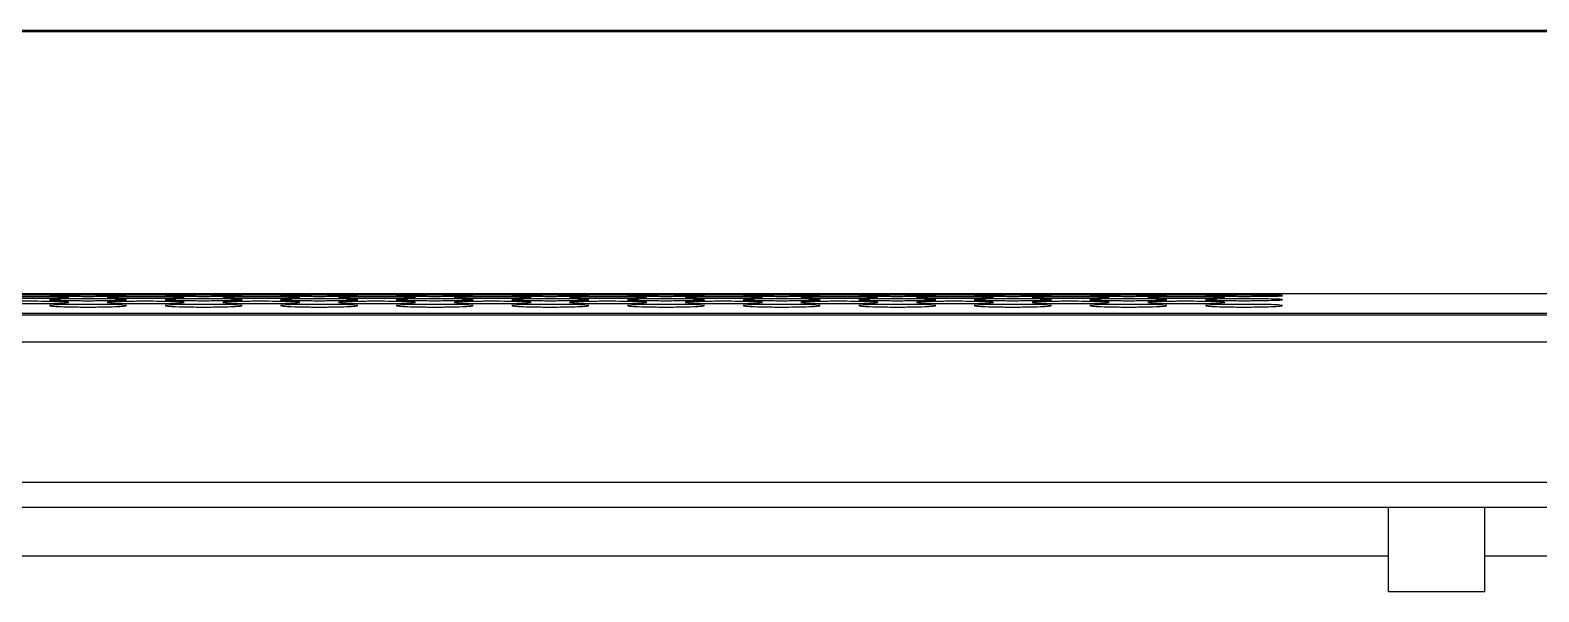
# Model space of a CAD drawing. Header units: millimetres. Extents: x 0.6 to 29.2, y 0.5 to 20.5.
# Drawn here: x 14.908 to 15.952, y 10.25 to 10.639 of the extents above; entities that cross this region are included whole.
import ezdxf

# ---------------------------------------------------------------- set-up
doc = ezdxf.new("R2010")
doc.units = ezdxf.units.MM

msp = doc.modelspace()

# ---------------------------------------------------------------- linework, layer by layer
for p, q in [((14.3813, 10.639), (17.3813, 10.639)), ((14.3813, 10.638), (17.3813, 10.638)), ((14.9688, 10.4564), (14.9273, 10.4564)), ((15.0488, 10.4564), (15.0073, 10.4564)), ((15.1288, 10.4564), (15.0873, 10.4564)), ((15.2088, 10.4564), (15.1673, 10.4564)), ((15.2888, 10.4564), (15.2473, 10.4564)), ((15.3688, 10.4564), (15.3273, 10.4564)), ((15.4488, 10.4564), (15.4073, 10.4564)), ((15.5288, 10.4564), (15.4873, 10.4564)), ((15.6088, 10.4564), (15.5673, 10.4564)), ((15.6888, 10.4564), (15.6473, 10.4564)), ((16.0354, 10.4564), (15.7273, 10.4564)), ((14.3813, 10.4429), (17.3813, 10.4429)), ((14.3813, 10.4419), (17.3813, 10.4419)), ((14.3813, 10.4232), (17.3813, 10.4232)), ((14.3813, 10.3259), (17.3813, 10.3259)), ((14.3813, 10.3087), (17.3813, 10.3087)), ((15.848, 10.25), (15.848, 10.3087)), ((15.9147, 10.25), (15.9147, 10.3087)), ((15.848, 10.2747), (14.448, 10.2747)), ((17.3147, 10.2747), (15.9147, 10.2747)), ((15.9147, 10.25), (15.848, 10.25))]:
    msp.add_line(p, q)
for points, knots in [([(14.908, 10.4561), (14.9115, 10.4561), (14.9185, 10.4561), (14.9273, 10.456), (14.9334, 10.4559), (14.9353, 10.4558), (14.9334, 10.4557), (14.9273, 10.4557), (14.9186, 10.4556), (14.908, 10.4556), (14.8975, 10.4556), (14.8887, 10.4557), (14.8826, 10.4557), (14.8807, 10.4558), (14.8826, 10.4559), (14.8887, 10.456), (14.8975, 10.4561), (14.9045, 10.4561), (14.908, 10.4561)], [0, 0, 0, 0, 0.062437, 0.124972, 0.18753, 0.24998, 0.31254, 0.374984, 0.437548, 0.499992, 0.562544, 0.624996, 0.687552, 0.750004, 0.812563, 0.875009, 0.937472, 1, 1, 1, 1]), ([(14.908, 10.4544), (14.9115, 10.4544), (14.9185, 10.4543), (14.9273, 10.4542), (14.9334, 10.4541), (14.9353, 10.4539), (14.9334, 10.4537), (14.9273, 10.4535), (14.9186, 10.4534), (14.908, 10.4533), (14.8975, 10.4534), (14.8887, 10.4535), (14.8826, 10.4537), (14.8807, 10.4539), (14.8826, 10.4541), (14.8887, 10.4542), (14.8975, 10.4543), (14.9045, 10.4544), (14.908, 10.4544)], [0, 0, 0, 0, 0.062437, 0.124972, 0.18753, 0.24998, 0.31254, 0.374984, 0.437548, 0.499992, 0.562544, 0.624996, 0.687552, 0.750004, 0.812563, 0.875009, 0.937472, 1, 1, 1, 1]), ([(14.908, 10.4512), (14.9115, 10.4512), (14.9185, 10.4512), (14.9273, 10.451), (14.9334, 10.4508), (14.9353, 10.4505), (14.9334, 10.4501), (14.9273, 10.4499), (14.9186, 10.4497), (14.908, 10.4496), (14.8975, 10.4497), (14.8887, 10.4499), (14.8826, 10.4501), (14.8807, 10.4505), (14.8826, 10.4508), (14.8887, 10.451), (14.8975, 10.4512), (14.9045, 10.4512), (14.908, 10.4512)], [0, 0, 0, 0, 0.062437, 0.124972, 0.18753, 0.24998, 0.31254, 0.374984, 0.437548, 0.499992, 0.562544, 0.624996, 0.687552, 0.750004, 0.812563, 0.875009, 0.937472, 1, 1, 1, 1]), ([(14.9273, 10.4564), (14.9271, 10.4564), (14.9251, 10.4564), (14.9183, 10.4564), (14.908, 10.4564), (14.8977, 10.4564), (14.8909, 10.4564), (14.8889, 10.4564), (14.8888, 10.4564)], [0, 0, 0, 0, 0.016563, 0.258476, 0.499924, 0.74179, 0.98327, 1, 1, 1, 1]), ([(14.948, 10.4564), (14.9515, 10.4564), (14.9585, 10.4564), (14.9673, 10.4564), (14.9734, 10.4563), (14.9753, 10.4563), (14.9734, 10.4562), (14.9673, 10.4562), (14.9586, 10.4562), (14.948, 10.4562), (14.9375, 10.4562), (14.9287, 10.4562), (14.9226, 10.4562), (14.9207, 10.4563), (14.9226, 10.4563), (14.9287, 10.4564), (14.9375, 10.4564), (14.9445, 10.4564), (14.948, 10.4564)], [0, 0, 0, 0, 0.062437, 0.124973, 0.187531, 0.249981, 0.31254, 0.374985, 0.437549, 0.499992, 0.562544, 0.624998, 0.687553, 0.750004, 0.812563, 0.87501, 0.937472, 1, 1, 1, 1]), ([(14.948, 10.4554), (14.9515, 10.4554), (14.9585, 10.4554), (14.9673, 10.4553), (14.9734, 10.4552), (14.9753, 10.455), (14.9734, 10.4549), (14.9673, 10.4548), (14.9586, 10.4547), (14.948, 10.4546), (14.9375, 10.4547), (14.9287, 10.4548), (14.9226, 10.4549), (14.9207, 10.455), (14.9226, 10.4552), (14.9287, 10.4553), (14.9375, 10.4554), (14.9445, 10.4554), (14.948, 10.4554)], [0, 0, 0, 0, 0.062437, 0.124973, 0.187531, 0.249981, 0.31254, 0.374985, 0.437549, 0.499992, 0.562544, 0.624997, 0.687553, 0.750005, 0.812563, 0.87501, 0.937472, 1, 1, 1, 1]), ([(14.948, 10.453), (14.9515, 10.453), (14.9585, 10.4529), (14.9673, 10.4528), (14.9734, 10.4526), (14.9753, 10.4523), (14.9734, 10.4521), (14.9673, 10.4519), (14.9586, 10.4517), (14.948, 10.4516), (14.9375, 10.4517), (14.9287, 10.4519), (14.9226, 10.4521), (14.9207, 10.4523), (14.9226, 10.4526), (14.9287, 10.4528), (14.9375, 10.4529), (14.9445, 10.453), (14.948, 10.453)], [0, 0, 0, 0, 0.062437, 0.124973, 0.187531, 0.249981, 0.31254, 0.374985, 0.437549, 0.499992, 0.562544, 0.624998, 0.687553, 0.750004, 0.812563, 0.87501, 0.937472, 1, 1, 1, 1]), ([(14.988, 10.4561), (14.9915, 10.4561), (14.9985, 10.4561), (15.0073, 10.456), (15.0134, 10.4559), (15.0153, 10.4558), (15.0134, 10.4557), (15.0073, 10.4557), (14.9986, 10.4556), (14.988, 10.4556), (14.9775, 10.4556), (14.9687, 10.4557), (14.9626, 10.4557), (14.9607, 10.4558), (14.9626, 10.4559), (14.9687, 10.456), (14.9775, 10.4561), (14.9845, 10.4561), (14.988, 10.4561)], [0, 0, 0, 0, 0.0624372, 0.1249723, 0.1875302, 0.2499805, 0.3125399, 0.3749845, 0.4375486, 0.4999927, 0.5625448, 0.6249969, 0.6875526, 0.7500044, 0.8125633, 0.8750103, 0.9374719, 1, 1, 1, 1]), ([(14.988, 10.4544), (14.9915, 10.4544), (14.9985, 10.4543), (15.0073, 10.4542), (15.0134, 10.4541), (15.0153, 10.4539), (15.0134, 10.4537), (15.0073, 10.4535), (14.9986, 10.4534), (14.988, 10.4533), (14.9775, 10.4534), (14.9687, 10.4535), (14.9626, 10.4537), (14.9607, 10.4539), (14.9626, 10.4541), (14.9687, 10.4542), (14.9775, 10.4543), (14.9845, 10.4544), (14.988, 10.4544)], [0, 0, 0, 0, 0.062437, 0.124972, 0.18753, 0.24998, 0.31254, 0.374984, 0.437549, 0.499993, 0.562545, 0.624997, 0.687553, 0.750004, 0.812564, 0.87501, 0.937472, 1, 1, 1, 1]), ([(14.988, 10.4512), (14.9915, 10.4512), (14.9985, 10.4512), (15.0073, 10.451), (15.0134, 10.4508), (15.0153, 10.4505), (15.0134, 10.4501), (15.0073, 10.4499), (14.9986, 10.4497), (14.988, 10.4496), (14.9775, 10.4497), (14.9687, 10.4499), (14.9626, 10.4501), (14.9607, 10.4505), (14.9626, 10.4508), (14.9687, 10.451), (14.9775, 10.4512), (14.9845, 10.4512), (14.988, 10.4512)], [0, 0, 0, 0, 0.062437, 0.124972, 0.18753, 0.24998, 0.31254, 0.374985, 0.437549, 0.499993, 0.562545, 0.624997, 0.687552, 0.750005, 0.812564, 0.87501, 0.937472, 1, 1, 1, 1]), ([(15.0073, 10.4564), (15.0071, 10.4564), (15.0051, 10.4564), (14.9983, 10.4564), (14.988, 10.4564), (14.9777, 10.4564), (14.9709, 10.4564), (14.9689, 10.4564), (14.9688, 10.4564)], [0, 0, 0, 0, 0.016563, 0.258476, 0.499924, 0.74179, 0.98327, 1, 1, 1, 1]), ([(15.028, 10.4564), (15.0315, 10.4564), (15.0385, 10.4564), (15.0473, 10.4564), (15.0534, 10.4563), (15.0553, 10.4563), (15.0534, 10.4562), (15.0473, 10.4562), (15.0386, 10.4562), (15.028, 10.4562), (15.0175, 10.4562), (15.0087, 10.4562), (15.0026, 10.4562), (15.0007, 10.4563), (15.0026, 10.4563), (15.0087, 10.4564), (15.0175, 10.4564), (15.0245, 10.4564), (15.028, 10.4564)], [0, 0, 0, 0, 0.062436, 0.124972, 0.18753, 0.24998, 0.31254, 0.374984, 0.437548, 0.499992, 0.562544, 0.624996, 0.687552, 0.750004, 0.812563, 0.875009, 0.937471, 1, 1, 1, 1]), ([(15.028, 10.4554), (15.0315, 10.4554), (15.0385, 10.4554), (15.0473, 10.4553), (15.0534, 10.4552), (15.0553, 10.455), (15.0534, 10.4549), (15.0473, 10.4548), (15.0386, 10.4547), (15.028, 10.4546), (15.0175, 10.4547), (15.0087, 10.4548), (15.0026, 10.4549), (15.0007, 10.455), (15.0026, 10.4552), (15.0087, 10.4553), (15.0175, 10.4554), (15.0245, 10.4554), (15.028, 10.4554)], [0, 0, 0, 0, 0.062436, 0.124972, 0.18753, 0.24998, 0.31254, 0.374985, 0.437548, 0.499992, 0.562544, 0.624996, 0.687552, 0.750004, 0.812563, 0.875009, 0.937471, 1, 1, 1, 1]), ([(15.028, 10.453), (15.0315, 10.453), (15.0385, 10.4529), (15.0473, 10.4528), (15.0534, 10.4526), (15.0553, 10.4523), (15.0534, 10.4521), (15.0473, 10.4519), (15.0386, 10.4517), (15.028, 10.4516), (15.0175, 10.4517), (15.0087, 10.4519), (15.0026, 10.4521), (15.0007, 10.4523), (15.0026, 10.4526), (15.0087, 10.4528), (15.0175, 10.4529), (15.0245, 10.453), (15.028, 10.453)], [0, 0, 0, 0, 0.062436, 0.124972, 0.18753, 0.24998, 0.31254, 0.374984, 0.437548, 0.499992, 0.562544, 0.624996, 0.687552, 0.750004, 0.812563, 0.875009, 0.937471, 1, 1, 1, 1]), ([(15.068, 10.4561), (15.0715, 10.4561), (15.0785, 10.4561), (15.0873, 10.456), (15.0934, 10.4559), (15.0953, 10.4558), (15.0934, 10.4557), (15.0873, 10.4557), (15.0786, 10.4556), (15.068, 10.4556), (15.0575, 10.4556), (15.0487, 10.4557), (15.0426, 10.4557), (15.0407, 10.4558), (15.0426, 10.4559), (15.0487, 10.456), (15.0575, 10.4561), (15.0645, 10.4561), (15.068, 10.4561)], [0, 0, 0, 0, 0.062437, 0.124973, 0.187531, 0.249981, 0.31254, 0.374985, 0.437549, 0.499993, 0.562544, 0.624997, 0.687552, 0.750004, 0.812563, 0.87501, 0.937472, 1, 1, 1, 1]), ([(15.068, 10.4544), (15.0715, 10.4544), (15.0785, 10.4543), (15.0873, 10.4542), (15.0934, 10.4541), (15.0953, 10.4539), (15.0934, 10.4537), (15.0873, 10.4535), (15.0786, 10.4534), (15.068, 10.4533), (15.0575, 10.4534), (15.0487, 10.4535), (15.0426, 10.4537), (15.0407, 10.4539), (15.0426, 10.4541), (15.0487, 10.4542), (15.0575, 10.4543), (15.0645, 10.4544), (15.068, 10.4544)], [0, 0, 0, 0, 0.062437, 0.124973, 0.187531, 0.249981, 0.31254, 0.374985, 0.437549, 0.499993, 0.562544, 0.624997, 0.687552, 0.750004, 0.812564, 0.87501, 0.937472, 1, 1, 1, 1]), ([(15.068, 10.4512), (15.0715, 10.4512), (15.0785, 10.4512), (15.0873, 10.451), (15.0934, 10.4508), (15.0953, 10.4505), (15.0934, 10.4501), (15.0873, 10.4499), (15.0786, 10.4497), (15.068, 10.4496), (15.0575, 10.4497), (15.0487, 10.4499), (15.0426, 10.4501), (15.0407, 10.4505), (15.0426, 10.4508), (15.0487, 10.451), (15.0575, 10.4512), (15.0645, 10.4512), (15.068, 10.4512)], [0, 0, 0, 0, 0.0624372, 0.1249733, 0.1875307, 0.2499806, 0.3125404, 0.374985, 0.437549, 0.4999932, 0.5625441, 0.624997, 0.6875521, 0.7500045, 0.8125636, 0.8750104, 0.9374718, 1, 1, 1, 1]), ([(15.0873, 10.4564), (15.0871, 10.4564), (15.0851, 10.4564), (15.0783, 10.4564), (15.068, 10.4564), (15.0577, 10.4564), (15.0509, 10.4564), (15.0489, 10.4564), (15.0488, 10.4564)], [0, 0, 0, 0, 0.016563, 0.258477, 0.499926, 0.741788, 0.983272, 1, 1, 1, 1]), ([(15.108, 10.4564), (15.1115, 10.4564), (15.1185, 10.4564), (15.1273, 10.4564), (15.1334, 10.4563), (15.1353, 10.4563), (15.1334, 10.4562), (15.1273, 10.4562), (15.1186, 10.4562), (15.108, 10.4562), (15.0975, 10.4562), (15.0887, 10.4562), (15.0826, 10.4562), (15.0807, 10.4563), (15.0826, 10.4563), (15.0887, 10.4564), (15.0975, 10.4564), (15.1045, 10.4564), (15.108, 10.4564)], [0, 0, 0, 0, 0.062436, 0.124972, 0.18753, 0.24998, 0.31254, 0.374985, 0.437548, 0.499992, 0.562544, 0.624996, 0.687552, 0.750004, 0.812563, 0.875009, 0.937472, 1, 1, 1, 1]), ([(15.108, 10.4554), (15.1115, 10.4554), (15.1185, 10.4554), (15.1273, 10.4553), (15.1334, 10.4552), (15.1353, 10.455), (15.1334, 10.4549), (15.1273, 10.4548), (15.1186, 10.4547), (15.108, 10.4546), (15.0975, 10.4547), (15.0887, 10.4548), (15.0826, 10.4549), (15.0807, 10.455), (15.0826, 10.4552), (15.0887, 10.4553), (15.0975, 10.4554), (15.1045, 10.4554), (15.108, 10.4554)], [0, 0, 0, 0, 0.062436, 0.124972, 0.18753, 0.24998, 0.31254, 0.374985, 0.437548, 0.499992, 0.562544, 0.624996, 0.687552, 0.750004, 0.812563, 0.875009, 0.937472, 1, 1, 1, 1]), ([(15.108, 10.453), (15.1115, 10.453), (15.1185, 10.4529), (15.1273, 10.4528), (15.1334, 10.4526), (15.1353, 10.4523), (15.1334, 10.4521), (15.1273, 10.4519), (15.1186, 10.4517), (15.108, 10.4516), (15.0975, 10.4517), (15.0887, 10.4519), (15.0826, 10.4521), (15.0807, 10.4523), (15.0826, 10.4526), (15.0887, 10.4528), (15.0975, 10.4529), (15.1045, 10.453), (15.108, 10.453)], [0, 0, 0, 0, 0.0624361, 0.1249722, 0.1875297, 0.2499802, 0.3125398, 0.3749846, 0.4375477, 0.4999919, 0.5625439, 0.6249962, 0.6875521, 0.7500038, 0.8125628, 0.875009, 0.9374718, 1, 1, 1, 1]), ([(15.148, 10.4561), (15.1515, 10.4561), (15.1585, 10.4561), (15.1673, 10.456), (15.1734, 10.4559), (15.1753, 10.4558), (15.1734, 10.4557), (15.1673, 10.4557), (15.1586, 10.4556), (15.148, 10.4556), (15.1375, 10.4556), (15.1287, 10.4557), (15.1226, 10.4557), (15.1207, 10.4558), (15.1226, 10.4559), (15.1287, 10.456), (15.1375, 10.4561), (15.1445, 10.4561), (15.148, 10.4561)], [0, 0, 0, 0, 0.062437, 0.124973, 0.187531, 0.249981, 0.31254, 0.374985, 0.437549, 0.499992, 0.562544, 0.624998, 0.687553, 0.750004, 0.812563, 0.87501, 0.937472, 1, 1, 1, 1]), ([(15.148, 10.4544), (15.1515, 10.4544), (15.1585, 10.4543), (15.1673, 10.4542), (15.1734, 10.4541), (15.1753, 10.4539), (15.1734, 10.4537), (15.1673, 10.4535), (15.1586, 10.4534), (15.148, 10.4533), (15.1375, 10.4534), (15.1287, 10.4535), (15.1226, 10.4537), (15.1207, 10.4539), (15.1226, 10.4541), (15.1287, 10.4542), (15.1375, 10.4543), (15.1445, 10.4544), (15.148, 10.4544)], [0, 0, 0, 0, 0.062437, 0.124973, 0.187531, 0.249981, 0.312541, 0.374985, 0.437549, 0.499992, 0.562544, 0.624997, 0.687552, 0.750004, 0.812563, 0.87501, 0.937472, 1, 1, 1, 1]), ([(15.148, 10.4512), (15.1515, 10.4512), (15.1585, 10.4512), (15.1673, 10.451), (15.1734, 10.4508), (15.1753, 10.4505), (15.1734, 10.4501), (15.1673, 10.4499), (15.1586, 10.4497), (15.148, 10.4496), (15.1375, 10.4497), (15.1287, 10.4499), (15.1226, 10.4501), (15.1207, 10.4505), (15.1226, 10.4508), (15.1287, 10.451), (15.1375, 10.4512), (15.1445, 10.4512), (15.148, 10.4512)], [0, 0, 0, 0, 0.062437, 0.124973, 0.187531, 0.249981, 0.312541, 0.374985, 0.437549, 0.499992, 0.562544, 0.624997, 0.687552, 0.750005, 0.812564, 0.87501, 0.937472, 1, 1, 1, 1]), ([(15.1673, 10.4564), (15.1671, 10.4564), (15.1651, 10.4564), (15.1583, 10.4564), (15.148, 10.4564), (15.1377, 10.4564), (15.1309, 10.4564), (15.1289, 10.4564), (15.1288, 10.4564)], [0, 0, 0, 0, 0.016563, 0.258477, 0.499921, 0.741788, 0.983272, 1, 1, 1, 1]), ([(15.188, 10.4564), (15.1915, 10.4564), (15.1985, 10.4564), (15.2073, 10.4564), (15.2134, 10.4563), (15.2153, 10.4563), (15.2134, 10.4562), (15.2073, 10.4562), (15.1986, 10.4562), (15.188, 10.4562), (15.1775, 10.4562), (15.1687, 10.4562), (15.1626, 10.4562), (15.1607, 10.4563), (15.1626, 10.4563), (15.1687, 10.4564), (15.1775, 10.4564), (15.1845, 10.4564), (15.188, 10.4564)], [0, 0, 0, 0, 0.0624372, 0.1249722, 0.1875305, 0.2499803, 0.3125402, 0.3749843, 0.4375484, 0.4999925, 0.5625446, 0.6249967, 0.6875525, 0.7500043, 0.8125634, 0.8750102, 0.9374718, 1, 1, 1, 1]), ([(15.188, 10.4554), (15.1915, 10.4554), (15.1985, 10.4554), (15.2073, 10.4553), (15.2134, 10.4552), (15.2153, 10.455), (15.2134, 10.4549), (15.2073, 10.4548), (15.1986, 10.4547), (15.188, 10.4546), (15.1775, 10.4547), (15.1687, 10.4548), (15.1626, 10.4549), (15.1607, 10.455), (15.1626, 10.4552), (15.1687, 10.4553), (15.1775, 10.4554), (15.1845, 10.4554), (15.188, 10.4554)], [0, 0, 0, 0, 0.062437, 0.124972, 0.18753, 0.249981, 0.31254, 0.374984, 0.437548, 0.499992, 0.562544, 0.624997, 0.687553, 0.750004, 0.812563, 0.87501, 0.937472, 1, 1, 1, 1]), ([(15.188, 10.453), (15.1915, 10.453), (15.1985, 10.4529), (15.2073, 10.4528), (15.2134, 10.4526), (15.2153, 10.4523), (15.2134, 10.4521), (15.2073, 10.4519), (15.1986, 10.4517), (15.188, 10.4516), (15.1775, 10.4517), (15.1687, 10.4519), (15.1626, 10.4521), (15.1607, 10.4523), (15.1626, 10.4526), (15.1687, 10.4528), (15.1775, 10.4529), (15.1845, 10.453), (15.188, 10.453)], [0, 0, 0, 0, 0.062437, 0.124972, 0.18753, 0.249981, 0.31254, 0.374984, 0.437548, 0.499992, 0.562544, 0.624997, 0.687553, 0.750004, 0.812563, 0.87501, 0.937472, 1, 1, 1, 1]), ([(15.228, 10.4561), (15.2315, 10.4561), (15.2385, 10.4561), (15.2473, 10.456), (15.2534, 10.4559), (15.2553, 10.4558), (15.2534, 10.4557), (15.2473, 10.4557), (15.2386, 10.4556), (15.228, 10.4556), (15.2175, 10.4556), (15.2087, 10.4557), (15.2026, 10.4557), (15.2007, 10.4558), (15.2026, 10.4559), (15.2087, 10.456), (15.2175, 10.4561), (15.2245, 10.4561), (15.228, 10.4561)], [0, 0, 0, 0, 0.062436, 0.124972, 0.18753, 0.24998, 0.31254, 0.374984, 0.437548, 0.499992, 0.562544, 0.624996, 0.687552, 0.750004, 0.812563, 0.875009, 0.937471, 1, 1, 1, 1]), ([(15.228, 10.4544), (15.2315, 10.4544), (15.2385, 10.4543), (15.2473, 10.4542), (15.2534, 10.4541), (15.2553, 10.4539), (15.2534, 10.4537), (15.2473, 10.4535), (15.2386, 10.4534), (15.228, 10.4533), (15.2175, 10.4534), (15.2087, 10.4535), (15.2026, 10.4537), (15.2007, 10.4539), (15.2026, 10.4541), (15.2087, 10.4542), (15.2175, 10.4543), (15.2245, 10.4544), (15.228, 10.4544)], [0, 0, 0, 0, 0.062436, 0.124972, 0.18753, 0.24998, 0.31254, 0.374984, 0.437548, 0.499992, 0.562544, 0.624996, 0.687552, 0.750004, 0.812563, 0.875009, 0.937471, 1, 1, 1, 1]), ([(15.228, 10.4512), (15.2315, 10.4512), (15.2385, 10.4512), (15.2473, 10.451), (15.2534, 10.4508), (15.2553, 10.4505), (15.2534, 10.4501), (15.2473, 10.4499), (15.2386, 10.4497), (15.228, 10.4496), (15.2175, 10.4497), (15.2087, 10.4499), (15.2026, 10.4501), (15.2007, 10.4505), (15.2026, 10.4508), (15.2087, 10.451), (15.2175, 10.4512), (15.2245, 10.4512), (15.228, 10.4512)], [0, 0, 0, 0, 0.062436, 0.124972, 0.18753, 0.24998, 0.31254, 0.374985, 0.437548, 0.499992, 0.562544, 0.624996, 0.687552, 0.750004, 0.812563, 0.875009, 0.937471, 1, 1, 1, 1]), ([(15.2473, 10.4564), (15.2471, 10.4564), (15.2451, 10.4564), (15.2383, 10.4564), (15.228, 10.4564), (15.2177, 10.4564), (15.2109, 10.4564), (15.2089, 10.4564), (15.2088, 10.4564)], [0, 0, 0, 0, 0.016563, 0.258473, 0.499922, 0.741789, 0.98327, 1, 1, 1, 1]), ([(15.268, 10.4564), (15.2715, 10.4564), (15.2785, 10.4564), (15.2873, 10.4564), (15.2934, 10.4563), (15.2953, 10.4563), (15.2934, 10.4562), (15.2873, 10.4562), (15.2786, 10.4562), (15.268, 10.4562), (15.2575, 10.4562), (15.2487, 10.4562), (15.2426, 10.4562), (15.2407, 10.4563), (15.2426, 10.4563), (15.2487, 10.4564), (15.2575, 10.4564), (15.2645, 10.4564), (15.268, 10.4564)], [0, 0, 0, 0, 0.062437, 0.124973, 0.187531, 0.249981, 0.31254, 0.374985, 0.437549, 0.499993, 0.562544, 0.624997, 0.687552, 0.750004, 0.812563, 0.87501, 0.937472, 1, 1, 1, 1]), ([(15.268, 10.4554), (15.2715, 10.4554), (15.2785, 10.4554), (15.2873, 10.4553), (15.2934, 10.4552), (15.2953, 10.455), (15.2934, 10.4549), (15.2873, 10.4548), (15.2786, 10.4547), (15.268, 10.4546), (15.2575, 10.4547), (15.2487, 10.4548), (15.2426, 10.4549), (15.2407, 10.455), (15.2426, 10.4552), (15.2487, 10.4553), (15.2575, 10.4554), (15.2645, 10.4554), (15.268, 10.4554)], [0, 0, 0, 0, 0.062437, 0.124973, 0.187531, 0.249981, 0.31254, 0.374985, 0.437549, 0.499993, 0.562544, 0.624997, 0.687552, 0.750004, 0.812563, 0.87501, 0.937472, 1, 1, 1, 1]), ([(15.268, 10.453), (15.2715, 10.453), (15.2785, 10.4529), (15.2873, 10.4528), (15.2934, 10.4526), (15.2953, 10.4523), (15.2934, 10.4521), (15.2873, 10.4519), (15.2786, 10.4517), (15.268, 10.4516), (15.2575, 10.4517), (15.2487, 10.4519), (15.2426, 10.4521), (15.2407, 10.4523), (15.2426, 10.4526), (15.2487, 10.4528), (15.2575, 10.4529), (15.2645, 10.453), (15.268, 10.453)], [0, 0, 0, 0, 0.062437, 0.124973, 0.187531, 0.249981, 0.31254, 0.374985, 0.437549, 0.499993, 0.562544, 0.624997, 0.687552, 0.750004, 0.812563, 0.87501, 0.937472, 1, 1, 1, 1]), ([(15.308, 10.4561), (15.3115, 10.4561), (15.3185, 10.4561), (15.3273, 10.456), (15.3334, 10.4559), (15.3353, 10.4558), (15.3334, 10.4557), (15.3273, 10.4557), (15.3186, 10.4556), (15.308, 10.4556), (15.2975, 10.4556), (15.2887, 10.4557), (15.2826, 10.4557), (15.2807, 10.4558), (15.2826, 10.4559), (15.2887, 10.456), (15.2975, 10.4561), (15.3045, 10.4561), (15.308, 10.4561)], [0, 0, 0, 0, 0.062436, 0.124972, 0.18753, 0.24998, 0.31254, 0.374985, 0.437548, 0.499992, 0.562544, 0.624996, 0.687552, 0.750004, 0.812563, 0.875009, 0.937472, 1, 1, 1, 1]), ([(15.308, 10.4544), (15.3115, 10.4544), (15.3185, 10.4543), (15.3273, 10.4542), (15.3334, 10.4541), (15.3353, 10.4539), (15.3334, 10.4537), (15.3273, 10.4535), (15.3186, 10.4534), (15.308, 10.4533), (15.2975, 10.4534), (15.2887, 10.4535), (15.2826, 10.4537), (15.2807, 10.4539), (15.2826, 10.4541), (15.2887, 10.4542), (15.2975, 10.4543), (15.3045, 10.4544), (15.308, 10.4544)], [0, 0, 0, 0, 0.062436, 0.124972, 0.18753, 0.24998, 0.31254, 0.374984, 0.437548, 0.499992, 0.562544, 0.624996, 0.687552, 0.750004, 0.812563, 0.875009, 0.937472, 1, 1, 1, 1]), ([(15.308, 10.4512), (15.3115, 10.4512), (15.3185, 10.4512), (15.3273, 10.451), (15.3334, 10.4508), (15.3353, 10.4505), (15.3334, 10.4501), (15.3273, 10.4499), (15.3186, 10.4497), (15.308, 10.4496), (15.2975, 10.4497), (15.2887, 10.4499), (15.2826, 10.4501), (15.2807, 10.4505), (15.2826, 10.4508), (15.2887, 10.451), (15.2975, 10.4512), (15.3045, 10.4512), (15.308, 10.4512)], [0, 0, 0, 0, 0.062436, 0.124972, 0.18753, 0.24998, 0.31254, 0.374985, 0.437548, 0.499992, 0.562544, 0.624996, 0.687552, 0.750004, 0.812563, 0.875009, 0.937472, 1, 1, 1, 1]), ([(15.3273, 10.4564), (15.3271, 10.4564), (15.3251, 10.4564), (15.3183, 10.4564), (15.308, 10.4564), (15.2977, 10.4564), (15.2909, 10.4564), (15.2889, 10.4564), (15.2888, 10.4564)], [0, 0, 0, 0, 0.016566, 0.258475, 0.499924, 0.74179, 0.98327, 1, 1, 1, 1]), ([(15.348, 10.4564), (15.3515, 10.4564), (15.3585, 10.4564), (15.3673, 10.4564), (15.3734, 10.4563), (15.3753, 10.4563), (15.3734, 10.4562), (15.3673, 10.4562), (15.3586, 10.4562), (15.348, 10.4562), (15.3375, 10.4562), (15.3287, 10.4562), (15.3226, 10.4562), (15.3207, 10.4563), (15.3226, 10.4563), (15.3287, 10.4564), (15.3375, 10.4564), (15.3445, 10.4564), (15.348, 10.4564)], [0, 0, 0, 0, 0.062437, 0.124973, 0.187531, 0.249981, 0.31254, 0.374985, 0.437549, 0.499992, 0.562544, 0.624998, 0.687553, 0.750004, 0.812563, 0.87501, 0.937472, 1, 1, 1, 1]), ([(15.348, 10.4554), (15.3515, 10.4554), (15.3585, 10.4554), (15.3673, 10.4553), (15.3734, 10.4552), (15.3753, 10.455), (15.3734, 10.4549), (15.3673, 10.4548), (15.3586, 10.4547), (15.348, 10.4546), (15.3375, 10.4547), (15.3287, 10.4548), (15.3226, 10.4549), (15.3207, 10.455), (15.3226, 10.4552), (15.3287, 10.4553), (15.3375, 10.4554), (15.3445, 10.4554), (15.348, 10.4554)], [0, 0, 0, 0, 0.062437, 0.124973, 0.187531, 0.249981, 0.31254, 0.374985, 0.437549, 0.499992, 0.562544, 0.624997, 0.687553, 0.750005, 0.812563, 0.87501, 0.937472, 1, 1, 1, 1]), ([(15.348, 10.453), (15.3515, 10.453), (15.3585, 10.4529), (15.3673, 10.4528), (15.3734, 10.4526), (15.3753, 10.4523), (15.3734, 10.4521), (15.3673, 10.4519), (15.3586, 10.4517), (15.348, 10.4516), (15.3375, 10.4517), (15.3287, 10.4519), (15.3226, 10.4521), (15.3207, 10.4523), (15.3226, 10.4526), (15.3287, 10.4528), (15.3375, 10.4529), (15.3445, 10.453), (15.348, 10.453)], [0, 0, 0, 0, 0.062437, 0.124973, 0.187531, 0.249981, 0.31254, 0.374985, 0.437549, 0.499992, 0.562544, 0.624998, 0.687553, 0.750004, 0.812563, 0.87501, 0.937472, 1, 1, 1, 1]), ([(15.388, 10.4561), (15.3915, 10.4561), (15.3985, 10.4561), (15.4073, 10.456), (15.4134, 10.4559), (15.4153, 10.4558), (15.4134, 10.4557), (15.4073, 10.4557), (15.3986, 10.4556), (15.388, 10.4556), (15.3775, 10.4556), (15.3687, 10.4557), (15.3626, 10.4557), (15.3607, 10.4558), (15.3626, 10.4559), (15.3687, 10.456), (15.3775, 10.4561), (15.3845, 10.4561), (15.388, 10.4561)], [0, 0, 0, 0, 0.0624372, 0.1249723, 0.1875302, 0.2499805, 0.3125402, 0.3749841, 0.4375482, 0.4999923, 0.5625444, 0.6249965, 0.6875522, 0.7500041, 0.812563, 0.8750093, 0.9374719, 1, 1, 1, 1]), ([(15.388, 10.4544), (15.3915, 10.4544), (15.3985, 10.4543), (15.4073, 10.4542), (15.4134, 10.4541), (15.4153, 10.4539), (15.4134, 10.4537), (15.4073, 10.4535), (15.3986, 10.4534), (15.388, 10.4533), (15.3775, 10.4534), (15.3687, 10.4535), (15.3626, 10.4537), (15.3607, 10.4539), (15.3626, 10.4541), (15.3687, 10.4542), (15.3775, 10.4543), (15.3845, 10.4544), (15.388, 10.4544)], [0, 0, 0, 0, 0.062437, 0.124972, 0.18753, 0.249981, 0.31254, 0.374984, 0.437548, 0.499992, 0.562544, 0.624996, 0.687552, 0.750004, 0.812563, 0.875009, 0.937472, 1, 1, 1, 1]), ([(15.388, 10.4512), (15.3915, 10.4512), (15.3985, 10.4512), (15.4073, 10.451), (15.4134, 10.4508), (15.4153, 10.4505), (15.4134, 10.4501), (15.4073, 10.4499), (15.3986, 10.4497), (15.388, 10.4496), (15.3775, 10.4497), (15.3687, 10.4499), (15.3626, 10.4501), (15.3607, 10.4505), (15.3626, 10.4508), (15.3687, 10.451), (15.3775, 10.4512), (15.3845, 10.4512), (15.388, 10.4512)], [0, 0, 0, 0, 0.062437, 0.124972, 0.18753, 0.24998, 0.31254, 0.374984, 0.437548, 0.499992, 0.562544, 0.624996, 0.687552, 0.750004, 0.812563, 0.875009, 0.937472, 1, 1, 1, 1]), ([(15.4073, 10.4564), (15.4071, 10.4564), (15.4051, 10.4564), (15.3983, 10.4564), (15.388, 10.4564), (15.3777, 10.4564), (15.3709, 10.4564), (15.3689, 10.4564), (15.3688, 10.4564)], [0, 0, 0, 0, 0.016563, 0.258476, 0.499924, 0.74179, 0.98327, 1, 1, 1, 1]), ([(15.428, 10.4564), (15.4315, 10.4564), (15.4385, 10.4564), (15.4473, 10.4564), (15.4534, 10.4563), (15.4553, 10.4563), (15.4534, 10.4562), (15.4473, 10.4562), (15.4386, 10.4562), (15.428, 10.4562), (15.4175, 10.4562), (15.4087, 10.4562), (15.4026, 10.4562), (15.4007, 10.4563), (15.4026, 10.4563), (15.4087, 10.4564), (15.4175, 10.4564), (15.4245, 10.4564), (15.428, 10.4564)], [0, 0, 0, 0, 0.062437, 0.124973, 0.187531, 0.249981, 0.312541, 0.374985, 0.437548, 0.499993, 0.562545, 0.624998, 0.687553, 0.750005, 0.812563, 0.87501, 0.937472, 1, 1, 1, 1]), ([(15.428, 10.4554), (15.4315, 10.4554), (15.4385, 10.4554), (15.4473, 10.4553), (15.4534, 10.4552), (15.4553, 10.455), (15.4534, 10.4549), (15.4473, 10.4548), (15.4386, 10.4547), (15.428, 10.4546), (15.4175, 10.4547), (15.4087, 10.4548), (15.4026, 10.4549), (15.4007, 10.455), (15.4026, 10.4552), (15.4087, 10.4553), (15.4175, 10.4554), (15.4245, 10.4554), (15.428, 10.4554)], [0, 0, 0, 0, 0.062437, 0.124973, 0.187531, 0.249981, 0.312541, 0.374985, 0.437548, 0.499993, 0.562545, 0.624998, 0.687553, 0.750005, 0.812563, 0.87501, 0.937472, 1, 1, 1, 1]), ([(15.428, 10.453), (15.4315, 10.453), (15.4385, 10.4529), (15.4473, 10.4528), (15.4534, 10.4526), (15.4553, 10.4523), (15.4534, 10.4521), (15.4473, 10.4519), (15.4386, 10.4517), (15.428, 10.4516), (15.4175, 10.4517), (15.4087, 10.4519), (15.4026, 10.4521), (15.4007, 10.4523), (15.4026, 10.4526), (15.4087, 10.4528), (15.4175, 10.4529), (15.4245, 10.453), (15.428, 10.453)], [0, 0, 0, 0, 0.062437, 0.124973, 0.187531, 0.249981, 0.312541, 0.374985, 0.437548, 0.499993, 0.562545, 0.624998, 0.687553, 0.750005, 0.812563, 0.87501, 0.937472, 1, 1, 1, 1]), ([(15.468, 10.4561), (15.4715, 10.4561), (15.4785, 10.4561), (15.4873, 10.456), (15.4934, 10.4559), (15.4953, 10.4558), (15.4934, 10.4557), (15.4873, 10.4557), (15.4786, 10.4556), (15.468, 10.4556), (15.4575, 10.4556), (15.4487, 10.4557), (15.4426, 10.4557), (15.4407, 10.4558), (15.4426, 10.4559), (15.4487, 10.456), (15.4575, 10.4561), (15.4645, 10.4561), (15.468, 10.4561)], [0, 0, 0, 0, 0.062437, 0.124973, 0.187531, 0.249981, 0.31254, 0.374985, 0.437549, 0.499993, 0.562545, 0.624997, 0.687552, 0.750004, 0.812563, 0.87501, 0.937472, 1, 1, 1, 1]), ([(15.468, 10.4544), (15.4715, 10.4544), (15.4785, 10.4543), (15.4873, 10.4542), (15.4934, 10.4541), (15.4953, 10.4539), (15.4934, 10.4537), (15.4873, 10.4535), (15.4786, 10.4534), (15.468, 10.4533), (15.4575, 10.4534), (15.4487, 10.4535), (15.4426, 10.4537), (15.4407, 10.4539), (15.4426, 10.4541), (15.4487, 10.4542), (15.4575, 10.4543), (15.4645, 10.4544), (15.468, 10.4544)], [0, 0, 0, 0, 0.062437, 0.124973, 0.187531, 0.249981, 0.31254, 0.374985, 0.437549, 0.499993, 0.562545, 0.624997, 0.687552, 0.750004, 0.812564, 0.87501, 0.937472, 1, 1, 1, 1]), ([(15.468, 10.4512), (15.4715, 10.4512), (15.4785, 10.4512), (15.4873, 10.451), (15.4934, 10.4508), (15.4953, 10.4505), (15.4934, 10.4501), (15.4873, 10.4499), (15.4786, 10.4497), (15.468, 10.4496), (15.4575, 10.4497), (15.4487, 10.4499), (15.4426, 10.4501), (15.4407, 10.4505), (15.4426, 10.4508), (15.4487, 10.451), (15.4575, 10.4512), (15.4645, 10.4512), (15.468, 10.4512)], [0, 0, 0, 0, 0.062437, 0.124973, 0.187531, 0.249981, 0.31254, 0.374985, 0.437549, 0.499993, 0.562545, 0.624997, 0.687552, 0.750005, 0.812564, 0.87501, 0.937472, 1, 1, 1, 1]), ([(15.4873, 10.4564), (15.4871, 10.4564), (15.4851, 10.4564), (15.4783, 10.4564), (15.468, 10.4564), (15.4577, 10.4564), (15.4509, 10.4564), (15.4489, 10.4564), (15.4488, 10.4564)], [0, 0, 0, 0, 0.016563, 0.258476, 0.499924, 0.74179, 0.98327, 1, 1, 1, 1]), ([(15.508, 10.4564), (15.5115, 10.4564), (15.5185, 10.4564), (15.5273, 10.4564), (15.5334, 10.4563), (15.5353, 10.4563), (15.5334, 10.4562), (15.5273, 10.4562), (15.5186, 10.4562), (15.508, 10.4562), (15.4975, 10.4562), (15.4887, 10.4562), (15.4826, 10.4562), (15.4807, 10.4563), (15.4826, 10.4563), (15.4887, 10.4564), (15.4975, 10.4564), (15.5045, 10.4564), (15.508, 10.4564)], [0, 0, 0, 0, 0.062436, 0.124972, 0.18753, 0.24998, 0.31254, 0.374985, 0.437548, 0.499992, 0.562544, 0.624996, 0.687552, 0.750004, 0.812563, 0.875009, 0.937472, 1, 1, 1, 1]), ([(15.508, 10.4554), (15.5115, 10.4554), (15.5185, 10.4554), (15.5273, 10.4553), (15.5334, 10.4552), (15.5353, 10.455), (15.5334, 10.4549), (15.5273, 10.4548), (15.5186, 10.4547), (15.508, 10.4546), (15.4975, 10.4547), (15.4887, 10.4548), (15.4826, 10.4549), (15.4807, 10.455), (15.4826, 10.4552), (15.4887, 10.4553), (15.4975, 10.4554), (15.5045, 10.4554), (15.508, 10.4554)], [0, 0, 0, 0, 0.062436, 0.124972, 0.18753, 0.24998, 0.31254, 0.374985, 0.437548, 0.499992, 0.562544, 0.624996, 0.687552, 0.750004, 0.812563, 0.875009, 0.937472, 1, 1, 1, 1]), ([(15.508, 10.453), (15.5115, 10.453), (15.5185, 10.4529), (15.5273, 10.4528), (15.5334, 10.4526), (15.5353, 10.4523), (15.5334, 10.4521), (15.5273, 10.4519), (15.5186, 10.4517), (15.508, 10.4516), (15.4975, 10.4517), (15.4887, 10.4519), (15.4826, 10.4521), (15.4807, 10.4523), (15.4826, 10.4526), (15.4887, 10.4528), (15.4975, 10.4529), (15.5045, 10.453), (15.508, 10.453)], [0, 0, 0, 0, 0.0624361, 0.1249722, 0.1875297, 0.2499802, 0.3125398, 0.3749846, 0.4375477, 0.4999919, 0.5625439, 0.6249962, 0.6875521, 0.7500038, 0.8125628, 0.875009, 0.9374718, 1, 1, 1, 1]), ([(15.548, 10.4561), (15.5515, 10.4561), (15.5585, 10.4561), (15.5673, 10.456), (15.5734, 10.4559), (15.5753, 10.4558), (15.5734, 10.4557), (15.5673, 10.4557), (15.5586, 10.4556), (15.548, 10.4556), (15.5375, 10.4556), (15.5287, 10.4557), (15.5226, 10.4557), (15.5207, 10.4558), (15.5226, 10.4559), (15.5287, 10.456), (15.5375, 10.4561), (15.5445, 10.4561), (15.548, 10.4561)], [0, 0, 0, 0, 0.062437, 0.124973, 0.187531, 0.249981, 0.31254, 0.374985, 0.437549, 0.499992, 0.562544, 0.624998, 0.687553, 0.750004, 0.812563, 0.87501, 0.937472, 1, 1, 1, 1]), ([(15.548, 10.4544), (15.5515, 10.4544), (15.5585, 10.4543), (15.5673, 10.4542), (15.5734, 10.4541), (15.5753, 10.4539), (15.5734, 10.4537), (15.5673, 10.4535), (15.5586, 10.4534), (15.548, 10.4533), (15.5375, 10.4534), (15.5287, 10.4535), (15.5226, 10.4537), (15.5207, 10.4539), (15.5226, 10.4541), (15.5287, 10.4542), (15.5375, 10.4543), (15.5445, 10.4544), (15.548, 10.4544)], [0, 0, 0, 0, 0.062437, 0.124973, 0.187531, 0.249981, 0.312541, 0.374985, 0.437549, 0.499992, 0.562544, 0.624997, 0.687552, 0.750004, 0.812563, 0.87501, 0.937472, 1, 1, 1, 1]), ([(15.548, 10.4512), (15.5515, 10.4512), (15.5585, 10.4512), (15.5673, 10.451), (15.5734, 10.4508), (15.5753, 10.4505), (15.5734, 10.4501), (15.5673, 10.4499), (15.5586, 10.4497), (15.548, 10.4496), (15.5375, 10.4497), (15.5287, 10.4499), (15.5226, 10.4501), (15.5207, 10.4505), (15.5226, 10.4508), (15.5287, 10.451), (15.5375, 10.4512), (15.5445, 10.4512), (15.548, 10.4512)], [0, 0, 0, 0, 0.062437, 0.124973, 0.187531, 0.249981, 0.312541, 0.374985, 0.437549, 0.499992, 0.562544, 0.624997, 0.687552, 0.750005, 0.812564, 0.87501, 0.937472, 1, 1, 1, 1]), ([(15.5673, 10.4564), (15.5671, 10.4564), (15.5651, 10.4564), (15.5583, 10.4564), (15.548, 10.4564), (15.5377, 10.4564), (15.5309, 10.4564), (15.5289, 10.4564), (15.5288, 10.4564)], [0, 0, 0, 0, 0.016563, 0.258477, 0.499921, 0.741788, 0.983272, 1, 1, 1, 1]), ([(15.588, 10.4564), (15.5915, 10.4564), (15.5985, 10.4564), (15.6073, 10.4564), (15.6134, 10.4563), (15.6153, 10.4563), (15.6134, 10.4562), (15.6073, 10.4562), (15.5986, 10.4562), (15.588, 10.4562), (15.5775, 10.4562), (15.5687, 10.4562), (15.5626, 10.4562), (15.5607, 10.4563), (15.5626, 10.4563), (15.5687, 10.4564), (15.5775, 10.4564), (15.5845, 10.4564), (15.588, 10.4564)], [0, 0, 0, 0, 0.0624372, 0.1249722, 0.1875298, 0.2499799, 0.3125398, 0.3749839, 0.437548, 0.4999921, 0.5625442, 0.6249964, 0.6875522, 0.750004, 0.8125631, 0.8750092, 0.9374718, 1, 1, 1, 1]), ([(15.588, 10.4554), (15.5915, 10.4554), (15.5985, 10.4554), (15.6073, 10.4553), (15.6134, 10.4552), (15.6153, 10.455), (15.6134, 10.4549), (15.6073, 10.4548), (15.5986, 10.4547), (15.588, 10.4546), (15.5775, 10.4547), (15.5687, 10.4548), (15.5626, 10.4549), (15.5607, 10.455), (15.5626, 10.4552), (15.5687, 10.4553), (15.5775, 10.4554), (15.5845, 10.4554), (15.588, 10.4554)], [0, 0, 0, 0, 0.062437, 0.124972, 0.18753, 0.24998, 0.31254, 0.374984, 0.437548, 0.499992, 0.562544, 0.624996, 0.687552, 0.750004, 0.812563, 0.875009, 0.937472, 1, 1, 1, 1]), ([(15.588, 10.453), (15.5915, 10.453), (15.5985, 10.4529), (15.6073, 10.4528), (15.6134, 10.4526), (15.6153, 10.4523), (15.6134, 10.4521), (15.6073, 10.4519), (15.5986, 10.4517), (15.588, 10.4516), (15.5775, 10.4517), (15.5687, 10.4519), (15.5626, 10.4521), (15.5607, 10.4523), (15.5626, 10.4526), (15.5687, 10.4528), (15.5775, 10.4529), (15.5845, 10.453), (15.588, 10.453)], [0, 0, 0, 0, 0.062437, 0.124972, 0.18753, 0.24998, 0.31254, 0.374984, 0.437548, 0.499992, 0.562544, 0.624996, 0.687552, 0.750004, 0.812563, 0.875009, 0.937472, 1, 1, 1, 1]), ([(15.628, 10.4561), (15.6315, 10.4561), (15.6385, 10.4561), (15.6473, 10.456), (15.6534, 10.4559), (15.6553, 10.4558), (15.6534, 10.4557), (15.6473, 10.4557), (15.6386, 10.4556), (15.628, 10.4556), (15.6175, 10.4556), (15.6087, 10.4557), (15.6026, 10.4557), (15.6007, 10.4558), (15.6026, 10.4559), (15.6087, 10.456), (15.6175, 10.4561), (15.6245, 10.4561), (15.628, 10.4561)], [0, 0, 0, 0, 0.062437, 0.124973, 0.187531, 0.249981, 0.312541, 0.374985, 0.437549, 0.499992, 0.562545, 0.624998, 0.687553, 0.750005, 0.812563, 0.87501, 0.937472, 1, 1, 1, 1]), ([(15.628, 10.4544), (15.6315, 10.4544), (15.6385, 10.4543), (15.6473, 10.4542), (15.6534, 10.4541), (15.6553, 10.4539), (15.6534, 10.4537), (15.6473, 10.4535), (15.6386, 10.4534), (15.628, 10.4533), (15.6175, 10.4534), (15.6087, 10.4535), (15.6026, 10.4537), (15.6007, 10.4539), (15.6026, 10.4541), (15.6087, 10.4542), (15.6175, 10.4543), (15.6245, 10.4544), (15.628, 10.4544)], [0, 0, 0, 0, 0.0624372, 0.1249732, 0.1875307, 0.2499811, 0.3125409, 0.3749852, 0.4375496, 0.4999925, 0.5625445, 0.6249974, 0.6875526, 0.7500046, 0.8125635, 0.8750102, 0.9374718, 1, 1, 1, 1]), ([(15.628, 10.4512), (15.6315, 10.4512), (15.6385, 10.4512), (15.6473, 10.451), (15.6534, 10.4508), (15.6553, 10.4505), (15.6534, 10.4501), (15.6473, 10.4499), (15.6386, 10.4497), (15.628, 10.4496), (15.6175, 10.4497), (15.6087, 10.4499), (15.6026, 10.4501), (15.6007, 10.4505), (15.6026, 10.4508), (15.6087, 10.451), (15.6175, 10.4512), (15.6245, 10.4512), (15.628, 10.4512)], [0, 0, 0, 0, 0.062437, 0.124973, 0.187531, 0.249981, 0.312541, 0.374985, 0.437549, 0.499992, 0.562545, 0.624997, 0.687553, 0.750005, 0.812564, 0.87501, 0.937472, 1, 1, 1, 1]), ([(15.6473, 10.4564), (15.6471, 10.4564), (15.6451, 10.4564), (15.6383, 10.4564), (15.628, 10.4564), (15.6177, 10.4564), (15.6109, 10.4564), (15.6089, 10.4564), (15.6088, 10.4564)], [0, 0, 0, 0, 0.016563, 0.258477, 0.499921, 0.741788, 0.983272, 1, 1, 1, 1]), ([(15.668, 10.4564), (15.6715, 10.4564), (15.6785, 10.4564), (15.6873, 10.4564), (15.6934, 10.4563), (15.6953, 10.4563), (15.6934, 10.4562), (15.6873, 10.4562), (15.6786, 10.4562), (15.668, 10.4562), (15.6575, 10.4562), (15.6487, 10.4562), (15.6426, 10.4562), (15.6407, 10.4563), (15.6426, 10.4563), (15.6487, 10.4564), (15.6575, 10.4564), (15.6645, 10.4564), (15.668, 10.4564)], [0, 0, 0, 0, 0.062437, 0.124973, 0.187531, 0.24998, 0.31254, 0.374985, 0.437549, 0.499993, 0.562545, 0.624997, 0.687553, 0.750005, 0.812564, 0.87501, 0.937472, 1, 1, 1, 1]), ([(15.668, 10.4554), (15.6715, 10.4554), (15.6785, 10.4554), (15.6873, 10.4553), (15.6934, 10.4552), (15.6953, 10.455), (15.6934, 10.4549), (15.6873, 10.4548), (15.6786, 10.4547), (15.668, 10.4546), (15.6575, 10.4547), (15.6487, 10.4548), (15.6426, 10.4549), (15.6407, 10.455), (15.6426, 10.4552), (15.6487, 10.4553), (15.6575, 10.4554), (15.6645, 10.4554), (15.668, 10.4554)], [0, 0, 0, 0, 0.0624371, 0.1249731, 0.1875305, 0.2499807, 0.3125401, 0.3749849, 0.4375487, 0.4999929, 0.5625448, 0.624997, 0.6875528, 0.7500046, 0.8125635, 0.8750103, 0.9374719, 1, 1, 1, 1]), ([(15.668, 10.453), (15.6715, 10.453), (15.6785, 10.4529), (15.6873, 10.4528), (15.6934, 10.4526), (15.6953, 10.4523), (15.6934, 10.4521), (15.6873, 10.4519), (15.6786, 10.4517), (15.668, 10.4516), (15.6575, 10.4517), (15.6487, 10.4519), (15.6426, 10.4521), (15.6407, 10.4523), (15.6426, 10.4526), (15.6487, 10.4528), (15.6575, 10.4529), (15.6645, 10.453), (15.668, 10.453)], [0, 0, 0, 0, 0.062437, 0.124973, 0.187531, 0.249981, 0.31254, 0.374985, 0.437549, 0.499993, 0.562545, 0.624997, 0.687553, 0.750004, 0.812563, 0.87501, 0.937472, 1, 1, 1, 1]), ([(15.708, 10.4561), (15.7115, 10.4561), (15.7185, 10.4561), (15.7273, 10.456), (15.7334, 10.4559), (15.7353, 10.4558), (15.7334, 10.4557), (15.7273, 10.4557), (15.7186, 10.4556), (15.708, 10.4556), (15.6975, 10.4556), (15.6887, 10.4557), (15.6826, 10.4557), (15.6807, 10.4558), (15.6826, 10.4559), (15.6887, 10.456), (15.6975, 10.4561), (15.7045, 10.4561), (15.708, 10.4561)], [0, 0, 0, 0, 0.062436, 0.124972, 0.18753, 0.24998, 0.31254, 0.374985, 0.437548, 0.499992, 0.562544, 0.624996, 0.687552, 0.750004, 0.812563, 0.875009, 0.937472, 1, 1, 1, 1]), ([(15.708, 10.4544), (15.7115, 10.4544), (15.7185, 10.4543), (15.7273, 10.4542), (15.7334, 10.4541), (15.7353, 10.4539), (15.7334, 10.4537), (15.7273, 10.4535), (15.7186, 10.4534), (15.708, 10.4533), (15.6975, 10.4534), (15.6887, 10.4535), (15.6826, 10.4537), (15.6807, 10.4539), (15.6826, 10.4541), (15.6887, 10.4542), (15.6975, 10.4543), (15.7045, 10.4544), (15.708, 10.4544)], [0, 0, 0, 0, 0.062436, 0.124972, 0.18753, 0.24998, 0.31254, 0.374984, 0.437548, 0.499992, 0.562544, 0.624996, 0.687552, 0.750004, 0.812563, 0.875009, 0.937472, 1, 1, 1, 1]), ([(15.708, 10.4512), (15.7115, 10.4512), (15.7185, 10.4512), (15.7273, 10.451), (15.7334, 10.4508), (15.7353, 10.4505), (15.7334, 10.4501), (15.7273, 10.4499), (15.7186, 10.4497), (15.708, 10.4496), (15.6975, 10.4497), (15.6887, 10.4499), (15.6826, 10.4501), (15.6807, 10.4505), (15.6826, 10.4508), (15.6887, 10.451), (15.6975, 10.4512), (15.7045, 10.4512), (15.708, 10.4512)], [0, 0, 0, 0, 0.062436, 0.124972, 0.18753, 0.24998, 0.31254, 0.374985, 0.437548, 0.499992, 0.562544, 0.624996, 0.687552, 0.750004, 0.812563, 0.875009, 0.937472, 1, 1, 1, 1]), ([(15.7273, 10.4564), (15.7271, 10.4564), (15.7251, 10.4564), (15.7183, 10.4564), (15.708, 10.4564), (15.6977, 10.4564), (15.6909, 10.4564), (15.6889, 10.4564), (15.6888, 10.4564)], [0, 0, 0, 0, 0.016563, 0.258473, 0.499922, 0.741789, 0.98327, 1, 1, 1, 1]), ([(15.748, 10.4564), (15.7515, 10.4564), (15.7585, 10.4564), (15.7673, 10.4564), (15.7734, 10.4563), (15.7753, 10.4563), (15.7734, 10.4562), (15.7673, 10.4562), (15.7586, 10.4562), (15.748, 10.4562), (15.7375, 10.4562), (15.7287, 10.4562), (15.7226, 10.4562), (15.7207, 10.4563), (15.7226, 10.4563), (15.7287, 10.4564), (15.7375, 10.4564), (15.7445, 10.4564), (15.748, 10.4564)], [0, 0, 0, 0, 0.062437, 0.124973, 0.187531, 0.249981, 0.31254, 0.374985, 0.437549, 0.499992, 0.562544, 0.624998, 0.687553, 0.750004, 0.812563, 0.87501, 0.937472, 1, 1, 1, 1]), ([(15.748, 10.4554), (15.7515, 10.4554), (15.7585, 10.4554), (15.7673, 10.4553), (15.7734, 10.4552), (15.7753, 10.455), (15.7734, 10.4549), (15.7673, 10.4548), (15.7586, 10.4547), (15.748, 10.4546), (15.7375, 10.4547), (15.7287, 10.4548), (15.7226, 10.4549), (15.7207, 10.455), (15.7226, 10.4552), (15.7287, 10.4553), (15.7375, 10.4554), (15.7445, 10.4554), (15.748, 10.4554)], [0, 0, 0, 0, 0.062437, 0.124973, 0.187531, 0.249981, 0.31254, 0.374985, 0.437549, 0.499992, 0.562544, 0.624997, 0.687553, 0.750005, 0.812563, 0.87501, 0.937472, 1, 1, 1, 1]), ([(15.748, 10.453), (15.7515, 10.453), (15.7585, 10.4529), (15.7673, 10.4528), (15.7734, 10.4526), (15.7753, 10.4523), (15.7734, 10.4521), (15.7673, 10.4519), (15.7586, 10.4517), (15.748, 10.4516), (15.7375, 10.4517), (15.7287, 10.4519), (15.7226, 10.4521), (15.7207, 10.4523), (15.7226, 10.4526), (15.7287, 10.4528), (15.7375, 10.4529), (15.7445, 10.453), (15.748, 10.453)], [0, 0, 0, 0, 0.062437, 0.124973, 0.187531, 0.249981, 0.31254, 0.374985, 0.437549, 0.499992, 0.562544, 0.624998, 0.687553, 0.750004, 0.812563, 0.87501, 0.937472, 1, 1, 1, 1]), ([(14.948, 10.4491), (14.9515, 10.4491), (14.9585, 10.4491), (14.9673, 10.4489), (14.9734, 10.4486), (14.9753, 10.4482), (14.9734, 10.4478), (14.9673, 10.4475), (14.9586, 10.4473), (14.948, 10.4472), (14.9375, 10.4473), (14.9287, 10.4475), (14.9226, 10.4478), (14.9207, 10.4482), (14.9226, 10.4486), (14.9287, 10.4489), (14.9375, 10.4491), (14.9445, 10.4491), (14.948, 10.4491)], [0, 0, 0, 0, 0.0624373, 0.1249733, 0.1875308, 0.2499808, 0.3125404, 0.3749852, 0.4375494, 0.4999924, 0.5625444, 0.6249976, 0.6875528, 0.7500047, 0.8125632, 0.8750101, 0.9374717, 1, 1, 1, 1]), ([(15.028, 10.4491), (15.0315, 10.4491), (15.0385, 10.4491), (15.0473, 10.4489), (15.0534, 10.4486), (15.0553, 10.4482), (15.0534, 10.4478), (15.0473, 10.4475), (15.0386, 10.4473), (15.028, 10.4472), (15.0175, 10.4473), (15.0087, 10.4475), (15.0026, 10.4478), (15.0007, 10.4482), (15.0026, 10.4486), (15.0087, 10.4489), (15.0175, 10.4491), (15.0245, 10.4491), (15.028, 10.4491)], [0, 0, 0, 0, 0.062436, 0.124972, 0.18753, 0.24998, 0.31254, 0.374984, 0.437548, 0.499992, 0.562544, 0.624996, 0.687552, 0.750004, 0.812563, 0.875009, 0.937471, 1, 1, 1, 1]), ([(15.108, 10.4491), (15.1115, 10.4491), (15.1185, 10.4491), (15.1273, 10.4489), (15.1334, 10.4486), (15.1353, 10.4482), (15.1334, 10.4478), (15.1273, 10.4475), (15.1186, 10.4473), (15.108, 10.4472), (15.0975, 10.4473), (15.0887, 10.4475), (15.0826, 10.4478), (15.0807, 10.4482), (15.0826, 10.4486), (15.0887, 10.4489), (15.0975, 10.4491), (15.1045, 10.4491), (15.108, 10.4491)], [0, 0, 0, 0, 0.062436, 0.124972, 0.18753, 0.24998, 0.31254, 0.374985, 0.437548, 0.499992, 0.562544, 0.624996, 0.687552, 0.750004, 0.812563, 0.875009, 0.937472, 1, 1, 1, 1]), ([(15.188, 10.4491), (15.1915, 10.4491), (15.1985, 10.4491), (15.2073, 10.4489), (15.2134, 10.4486), (15.2153, 10.4482), (15.2134, 10.4478), (15.2073, 10.4475), (15.1986, 10.4473), (15.188, 10.4472), (15.1775, 10.4473), (15.1687, 10.4475), (15.1626, 10.4478), (15.1607, 10.4482), (15.1626, 10.4486), (15.1687, 10.4489), (15.1775, 10.4491), (15.1845, 10.4491), (15.188, 10.4491)], [0, 0, 0, 0, 0.062437, 0.124972, 0.18753, 0.24998, 0.31254, 0.374984, 0.437549, 0.499993, 0.562545, 0.624997, 0.687553, 0.750005, 0.812563, 0.87501, 0.937472, 1, 1, 1, 1]), ([(15.268, 10.4491), (15.2715, 10.4491), (15.2785, 10.4491), (15.2873, 10.4489), (15.2934, 10.4486), (15.2953, 10.4482), (15.2934, 10.4478), (15.2873, 10.4475), (15.2786, 10.4473), (15.268, 10.4472), (15.2575, 10.4473), (15.2487, 10.4475), (15.2426, 10.4478), (15.2407, 10.4482), (15.2426, 10.4486), (15.2487, 10.4489), (15.2575, 10.4491), (15.2645, 10.4491), (15.268, 10.4491)], [0, 0, 0, 0, 0.062437, 0.124973, 0.187531, 0.249981, 0.31254, 0.374985, 0.437549, 0.499993, 0.562544, 0.624997, 0.687552, 0.750005, 0.812563, 0.87501, 0.937472, 1, 1, 1, 1]), ([(15.348, 10.4491), (15.3515, 10.4491), (15.3585, 10.4491), (15.3673, 10.4489), (15.3734, 10.4486), (15.3753, 10.4482), (15.3734, 10.4478), (15.3673, 10.4475), (15.3586, 10.4473), (15.348, 10.4472), (15.3375, 10.4473), (15.3287, 10.4475), (15.3226, 10.4478), (15.3207, 10.4482), (15.3226, 10.4486), (15.3287, 10.4489), (15.3375, 10.4491), (15.3445, 10.4491), (15.348, 10.4491)], [0, 0, 0, 0, 0.0624373, 0.1249733, 0.1875308, 0.2499808, 0.3125404, 0.3749852, 0.4375494, 0.4999924, 0.5625444, 0.6249976, 0.6875528, 0.7500047, 0.8125632, 0.8750101, 0.9374717, 1, 1, 1, 1]), ([(15.428, 10.4491), (15.4315, 10.4491), (15.4385, 10.4491), (15.4473, 10.4489), (15.4534, 10.4486), (15.4553, 10.4482), (15.4534, 10.4478), (15.4473, 10.4475), (15.4386, 10.4473), (15.428, 10.4472), (15.4175, 10.4473), (15.4087, 10.4475), (15.4026, 10.4478), (15.4007, 10.4482), (15.4026, 10.4486), (15.4087, 10.4489), (15.4175, 10.4491), (15.4245, 10.4491), (15.428, 10.4491)], [0, 0, 0, 0, 0.062437, 0.124973, 0.187531, 0.249981, 0.312541, 0.374985, 0.437549, 0.499993, 0.562545, 0.624998, 0.687553, 0.750005, 0.812563, 0.87501, 0.937472, 1, 1, 1, 1]), ([(15.508, 10.4491), (15.5115, 10.4491), (15.5185, 10.4491), (15.5273, 10.4489), (15.5334, 10.4486), (15.5353, 10.4482), (15.5334, 10.4478), (15.5273, 10.4475), (15.5186, 10.4473), (15.508, 10.4472), (15.4975, 10.4473), (15.4887, 10.4475), (15.4826, 10.4478), (15.4807, 10.4482), (15.4826, 10.4486), (15.4887, 10.4489), (15.4975, 10.4491), (15.5045, 10.4491), (15.508, 10.4491)], [0, 0, 0, 0, 0.062436, 0.124972, 0.18753, 0.24998, 0.31254, 0.374985, 0.437548, 0.499992, 0.562544, 0.624996, 0.687552, 0.750004, 0.812563, 0.875009, 0.937472, 1, 1, 1, 1]), ([(15.588, 10.4491), (15.5915, 10.4491), (15.5985, 10.4491), (15.6073, 10.4489), (15.6134, 10.4486), (15.6153, 10.4482), (15.6134, 10.4478), (15.6073, 10.4475), (15.5986, 10.4473), (15.588, 10.4472), (15.5775, 10.4473), (15.5687, 10.4475), (15.5626, 10.4478), (15.5607, 10.4482), (15.5626, 10.4486), (15.5687, 10.4489), (15.5775, 10.4491), (15.5845, 10.4491), (15.588, 10.4491)], [0, 0, 0, 0, 0.062437, 0.124972, 0.18753, 0.24998, 0.31254, 0.374984, 0.437548, 0.499992, 0.562544, 0.624996, 0.687552, 0.750004, 0.812563, 0.875009, 0.937472, 1, 1, 1, 1]), ([(15.668, 10.4491), (15.6715, 10.4491), (15.6785, 10.4491), (15.6873, 10.4489), (15.6934, 10.4486), (15.6953, 10.4482), (15.6934, 10.4478), (15.6873, 10.4475), (15.6786, 10.4473), (15.668, 10.4472), (15.6575, 10.4473), (15.6487, 10.4475), (15.6426, 10.4478), (15.6407, 10.4482), (15.6426, 10.4486), (15.6487, 10.4489), (15.6575, 10.4491), (15.6645, 10.4491), (15.668, 10.4491)], [0, 0, 0, 0, 0.0624372, 0.1249732, 0.1875306, 0.2499805, 0.3125401, 0.3749848, 0.4375489, 0.499993, 0.562545, 0.6249971, 0.6875529, 0.7500048, 0.8125634, 0.8750103, 0.9374718, 1, 1, 1, 1]), ([(15.748, 10.4491), (15.7515, 10.4491), (15.7585, 10.4491), (15.7673, 10.4489), (15.7734, 10.4486), (15.7753, 10.4482), (15.7734, 10.4478), (15.7673, 10.4475), (15.7586, 10.4473), (15.748, 10.4472), (15.7375, 10.4473), (15.7287, 10.4475), (15.7226, 10.4478), (15.7207, 10.4482), (15.7226, 10.4486), (15.7287, 10.4489), (15.7375, 10.4491), (15.7445, 10.4491), (15.748, 10.4491)], [0, 0, 0, 0, 0.0624373, 0.1249733, 0.1875308, 0.2499808, 0.3125404, 0.3749852, 0.4375494, 0.4999924, 0.5625444, 0.6249976, 0.6875528, 0.7500047, 0.8125632, 0.8750101, 0.9374717, 1, 1, 1, 1])]:
    msp.add_open_spline(points, degree=3, knots=knots)

doc.saveas('drawing.dxf')
